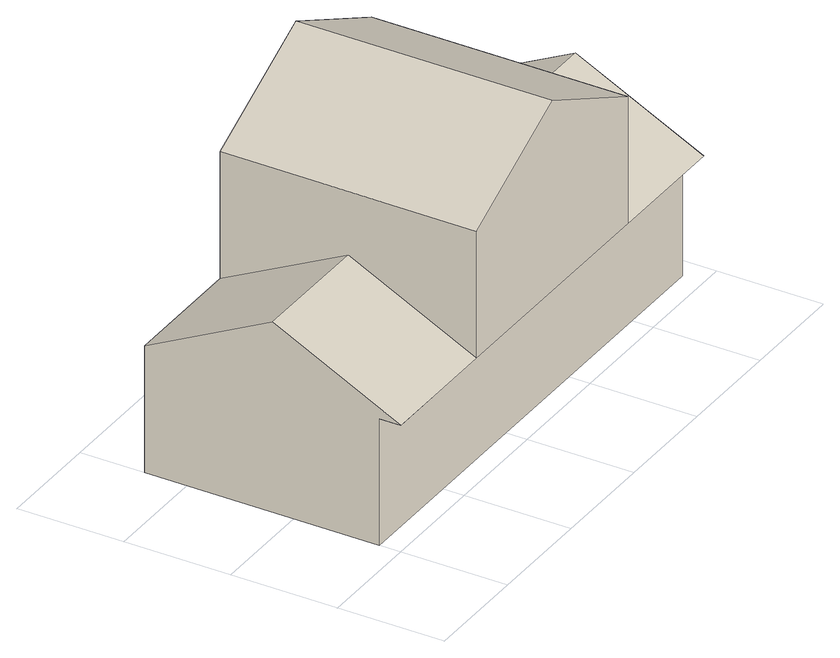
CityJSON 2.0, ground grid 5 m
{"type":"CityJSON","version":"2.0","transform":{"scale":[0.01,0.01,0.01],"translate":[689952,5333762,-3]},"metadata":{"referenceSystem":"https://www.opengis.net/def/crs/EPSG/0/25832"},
"CityObjects":{
"building1":{"type":"Building","attributes":{"description":"Building 008 is a building object which has LOD3 representation as Solid and lod3 TerrainInterSection as MultiCurve. Additionally it consists of Storeys based on Solids.","Height.highReference":"highestRoofEdge","Height.lowReference":"lowestGroundPoint","Height.status":"measured","measuredHeight":12,"storeysAboveGround":2,"storeysBelowGround":1},"geometry":[{"type":"Solid","lod":"3","boundaries":[[[[0,1,2,3]],[[4,5,6,7]],[[2,8,9,3]],[[8,9,10,11,12,13]],[[14,15,16,17]],[[18,19,20,21]],[[12,16,17,21,20]],[[7,6,11,22,23]],[[0,4,7,23,18,21,17,14,1]],[[3,9,10,5,4,0]],[[10,11,6,5]],[[1,14,15,13,8,2]],[[11,12,20,19,22]],[[19,18,23,22]],[[15,13,12,16]]]]}]}
},
"vertices":[
[2400,1200,0],[0,1200,0],[0,100,0],[2400,100,0],[2400,1200,600],[2400,600,900],[1800,600,900],[1800,1200,600],[0,100,600],[2400,100,600],[2400,0,600],[1800,0,600],[600,0,600],[0,0,600],[0,1200,600],[0,600,900],[600,600,900],[600,1200,600],[1200,1200,1500],[1200,0,1500],[600,0,1200],[600,1200,1200],[1800,0,1200],[1800,1200,1200]
]}
